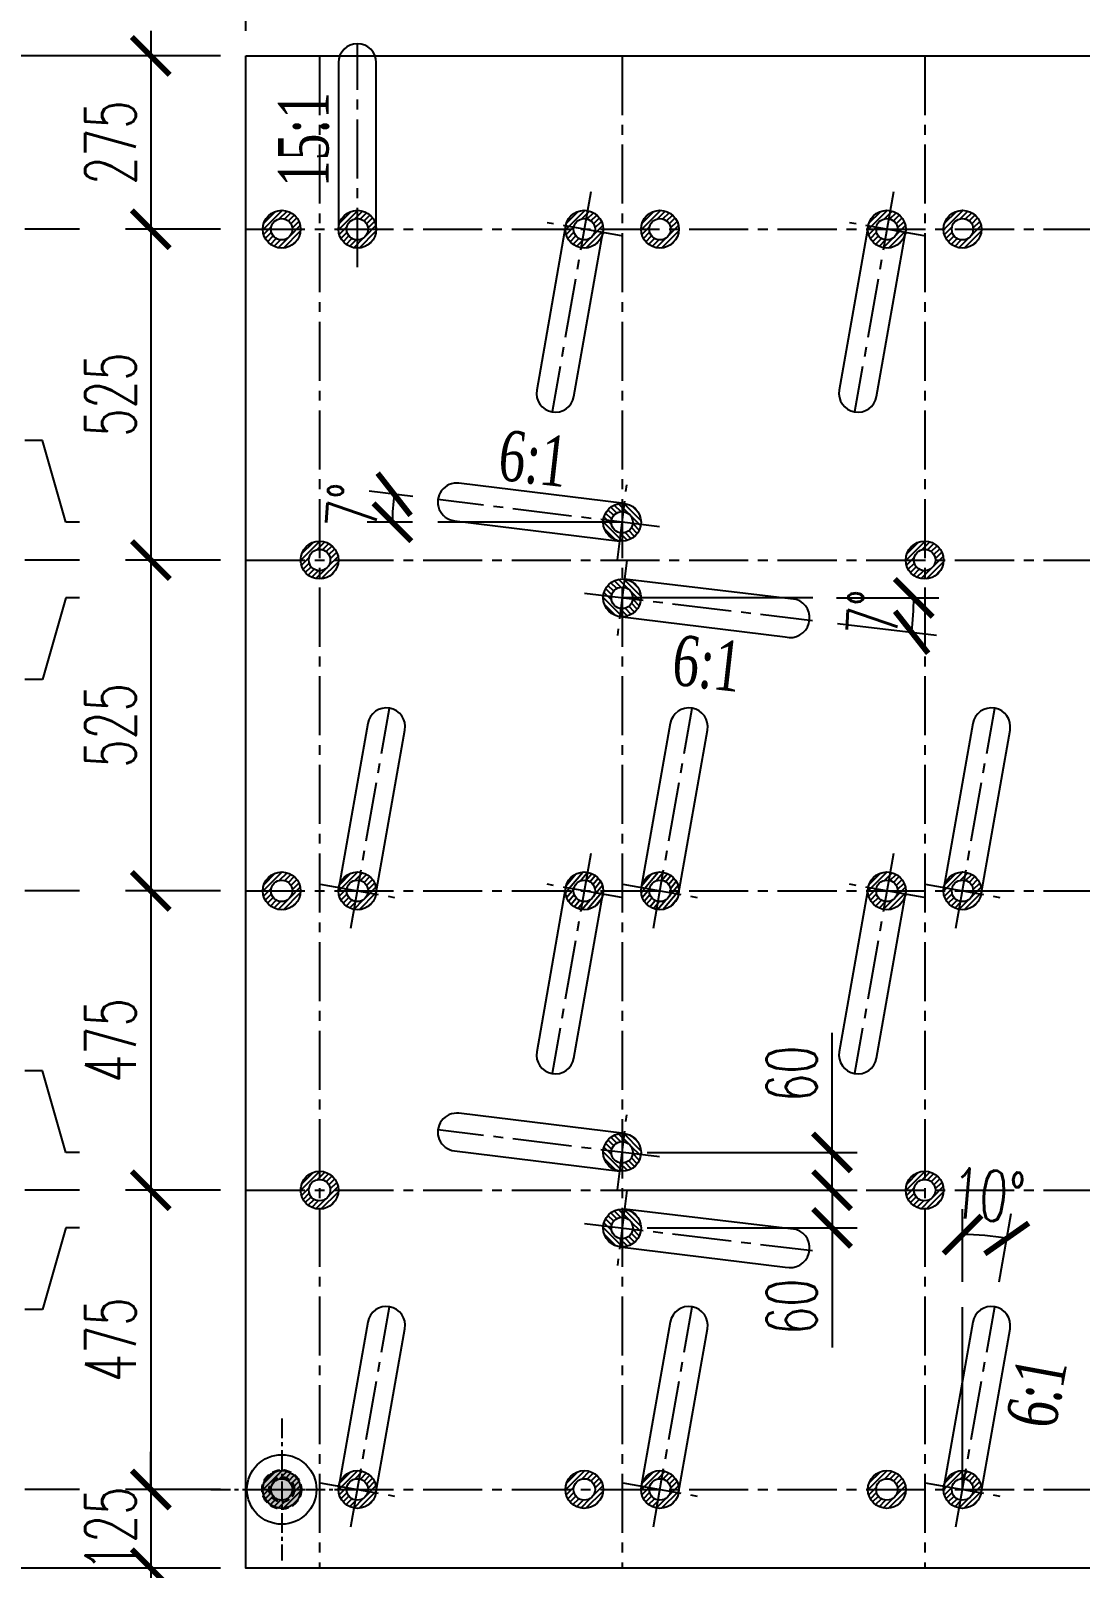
# Model space of a CAD drawing. Extents: x -64479 to 90650, y -38385 to 38270.
# Drawn here: x -50910 to -49245, y 11228 to 13668 of the extents above; entities that cross this region are included whole.
import ezdxf
from ezdxf.enums import TextEntityAlignment as Align

# ---------------------------------------------------------------- set-up
doc = ezdxf.new("R2010")
doc.units = 0
doc.header["$MEASUREMENT"] = 0
for name, pattern in [('CENTER', [2, 1.25, -0.25, 0.25, -0.25]), ('CENTER2', [1.125, 0.75, -0.125, 0.125, -0.125]), ('HIDDEN', [0.375, 0.25, -0.125])]:
    doc.linetypes.add(name, pattern=pattern)
doc.layers.get('0').update_dxf_attribs({"linetype": 'CONTINUOUS'})
for name, color, linetype in [('BORDER', 2, 'CONTINUOUS'), ('CENTER', 9, 'CENTER2'), ('Coc', 2, 'CONTINUOUS'), ('Cu', 230, 'CONTINUOUS'), ('Dam', 4, 'CONTINUOUS'), ('DIMENSION', 4, 'CONTINUOUS'), ('HATCH', 7, 'CONTINUOUS'), ('HIDDEN', 4, 'HIDDEN'), ('PILE-D600', 20, 'CONTINUOUS'), ('TEXT', 3, 'CONTINUOUS')]:
    doc.layers.add(name, color=color, linetype=linetype)
doc.styles.add('DIM', font='romans.shx', dxfattribs={"width": 0.65})
doc.styles.add('THUONG', font='vntimeh.shx')
doc.dimstyles.new('400.Ph', dxfattribs={"dimscale": 400, "dimtxt": 0.2, "dimasz": 0.15, "dimexe": 0.1, "dimexo": 0.1, "dimgap": 0.06, "dimtad": 1, "dimdec": 0, "dimzin": 0, "dimdsep": 46, "dimtxsty": 'DIM', "dimblk": 'ARCHTICK', "dimcen": 0.15, "dimdle": 0.1, "dimclrd": 256, "dimclre": 7, "dimclrt": 6, "dimadec": 0, "dimazin": 0, "dimtfac": 1, "dimtdec": 0, "dimtix": 1, "dimtmove": 0, "dimatfit": 3, "dimldrblk": 'ARCHTICK', "dimfxl": 1, "dimtolj": 1, "dimtzin": 0, "dimarcsym": 0})

# ---------------------------------------------------------------- blocks, each defined once
blk = doc.blocks.new('_ArchTick')
at = {"color": 0, "linetype": 'ByBlock', "const_width": 0.15}
blk.add_lwpolyline([(-0.5, -0.5), (0.5, 0.5)], dxfattribs=at)
blk = doc.blocks.new('*D14')
at = {"layer": 'DIMENSION', "lineweight": -2}
blk.add_line((-51207.4, 13667.7), (-51207.4, 11187.7), dxfattribs=at)
at = {"layer": 'DIMENSION', "color": 7, "lineweight": -2}
for p, q in [((-50609.1, 13627.7), (-51247.4, 13627.7)), ((-50609.1, 11227.7), (-51247.4, 11227.7))]:
    blk.add_line(p, q, dxfattribs=at)
at = {"layer": 'DIMENSION', "lineweight": -2, "xscale": 60, "yscale": 60, "zscale": 60}
for p, rotation in [((-51207.4, 13627.7), 90), ((-51207.4, 11227.7), 270)]:
    blk.add_blockref('_ArchTick', p, dxfattribs=dict(at, rotation=rotation))
at = {"layer": 'DIMENSION', "color": 6, "insert": (-51271.4, 12427.7), "char_height": 80, "attachment_point": 5, "rotation": 90, "style": 'DIM'}
blk.add_mtext('\\A1;2400', dxfattribs=at)
blk = doc.blocks.new('*D15')
at = {"layer": 'DIMENSION', "lineweight": -2}
blk.add_line((-51207.4, 11267.7), (-51207.4, 9927.7), dxfattribs=at)
at = {"layer": 'DIMENSION', "color": 7, "lineweight": -2}
for p, q in [((-50609.1, 11227.7), (-51247.4, 11227.7)), ((-51054.4, 9967.7), (-51247.4, 9967.7))]:
    blk.add_line(p, q, dxfattribs=at)
at = {"layer": 'DIMENSION', "lineweight": -2, "xscale": 60, "yscale": 60, "zscale": 60}
for p, rotation in [((-51207.4, 11227.7), 90), ((-51207.4, 9967.7), 270)]:
    blk.add_blockref('_ArchTick', p, dxfattribs=dict(at, rotation=rotation))
at = {"layer": 'DIMENSION', "color": 6, "insert": (-51271.4, 10597.7), "char_height": 80, "attachment_point": 5, "rotation": 90, "style": 'DIM'}
blk.add_mtext('\\A1;1260', dxfattribs=at)
blk = doc.blocks.new('*D18')
at = {"layer": 'DIMENSION', "color": 7, "lineweight": -2}
for p, q in [((-50569.1, 13667.7), (-50569.1, 15183.5)), ((-12849.1, 13667.7), (-12849.1, 15183.5))]:
    blk.add_line(p, q, dxfattribs=at)
at = {"layer": 'DIMENSION', "lineweight": -2}
blk.add_line((-50609.1, 15143.5), (-12809.1, 15143.5), dxfattribs=at)
at = {"layer": 'DIMENSION', "lineweight": -2, "xscale": 60, "yscale": 60, "zscale": 60, "rotation": 180}
blk.add_blockref('_ArchTick', (-50569.1, 15143.5), dxfattribs=at)
at = {"layer": 'DIMENSION', "lineweight": -2, "xscale": 60, "yscale": 60, "zscale": 60}
blk.add_blockref('_ArchTick', (-12849.1, 15143.5), dxfattribs=at)
at = {"layer": 'DIMENSION', "color": 6, "insert": (-31669.1, 15207.5), "char_height": 80, "attachment_point": 5, "style": 'DIM'}
blk.add_mtext('\\A1;37720', dxfattribs=at)
blk = doc.blocks.new('*D67')
at = {"layer": 'DIMENSION', "lineweight": -2}
blk.add_line((-50719.8, 13667.7), (-50719.8, 13312.7), dxfattribs=at)
at = {"layer": 'DIMENSION', "color": 7, "lineweight": -2}
for p, q in [((-50609.1, 13627.7), (-50759.8, 13627.7)), ((-50609.1, 13352.7), (-50759.8, 13352.7))]:
    blk.add_line(p, q, dxfattribs=at)
at = {"layer": 'DIMENSION', "lineweight": -2, "xscale": 60, "yscale": 60, "zscale": 60}
for p, rotation in [((-50719.8, 13627.7), 90), ((-50719.8, 13352.7), 270)]:
    blk.add_blockref('_ArchTick', p, dxfattribs=dict(at, rotation=rotation))
at = {"layer": 'DIMENSION', "color": 6, "insert": (-50783.8, 13490.2), "char_height": 80, "attachment_point": 5, "rotation": 90, "style": 'DIM'}
blk.add_mtext('\\A1;275', dxfattribs=at)
blk = doc.blocks.new('*D68')
at = {"layer": 'DIMENSION', "lineweight": -2}
blk.add_line((-50719.8, 13392.7), (-50719.8, 12787.7), dxfattribs=at)
at = {"layer": 'DIMENSION', "color": 7, "lineweight": -2}
for p, q in [((-50609.1, 13352.7), (-50759.8, 13352.7)), ((-50609.1, 12827.7), (-50759.8, 12827.7))]:
    blk.add_line(p, q, dxfattribs=at)
at = {"layer": 'DIMENSION', "lineweight": -2, "xscale": 60, "yscale": 60, "zscale": 60}
for p, rotation in [((-50719.8, 13352.7), 90), ((-50719.8, 12827.7), 270)]:
    blk.add_blockref('_ArchTick', p, dxfattribs=dict(at, rotation=rotation))
at = {"layer": 'DIMENSION', "color": 6, "insert": (-50783.8, 13090.2), "char_height": 80, "attachment_point": 5, "rotation": 90, "style": 'DIM'}
blk.add_mtext('\\A1;525', dxfattribs=at)
blk = doc.blocks.new('*D69')
at = {"layer": 'DIMENSION', "lineweight": -2}
blk.add_line((-50719.8, 12867.7), (-50719.8, 12262.7), dxfattribs=at)
at = {"layer": 'DIMENSION', "color": 7, "lineweight": -2}
for p, q in [((-50609.1, 12827.7), (-50759.8, 12827.7)), ((-50609.1, 12302.7), (-50759.8, 12302.7))]:
    blk.add_line(p, q, dxfattribs=at)
at = {"layer": 'DIMENSION', "lineweight": -2, "xscale": 60, "yscale": 60, "zscale": 60}
for p, rotation in [((-50719.8, 12827.7), 90), ((-50719.8, 12302.7), 270)]:
    blk.add_blockref('_ArchTick', p, dxfattribs=dict(at, rotation=rotation))
at = {"layer": 'DIMENSION', "color": 6, "insert": (-50783.8, 12565.2), "char_height": 80, "attachment_point": 5, "rotation": 90, "style": 'DIM'}
blk.add_mtext('\\A1;525', dxfattribs=at)
blk = doc.blocks.new('*D70')
at = {"layer": 'DIMENSION', "lineweight": -2}
blk.add_line((-50719.8, 12342.7), (-50719.8, 11787.7), dxfattribs=at)
at = {"layer": 'DIMENSION', "color": 7, "lineweight": -2}
for p, q in [((-50609.1, 12302.7), (-50759.8, 12302.7)), ((-50609.1, 11827.7), (-50759.8, 11827.7))]:
    blk.add_line(p, q, dxfattribs=at)
at = {"layer": 'DIMENSION', "lineweight": -2, "xscale": 60, "yscale": 60, "zscale": 60}
for p, rotation in [((-50719.8, 12302.7), 90), ((-50719.8, 11827.7), 270)]:
    blk.add_blockref('_ArchTick', p, dxfattribs=dict(at, rotation=rotation))
at = {"layer": 'DIMENSION', "color": 6, "insert": (-50783.8, 12065.2), "char_height": 80, "attachment_point": 5, "rotation": 90, "style": 'DIM'}
blk.add_mtext('\\A1;475', dxfattribs=at)
blk = doc.blocks.new('*D71')
at = {"layer": 'DIMENSION', "lineweight": -2}
blk.add_line((-50719.8, 11867.7), (-50719.8, 11312.7), dxfattribs=at)
at = {"layer": 'DIMENSION', "color": 7, "lineweight": -2}
for p, q in [((-50609.1, 11827.7), (-50759.8, 11827.7)), ((-50609.1, 11352.7), (-50759.8, 11352.7))]:
    blk.add_line(p, q, dxfattribs=at)
at = {"layer": 'DIMENSION', "lineweight": -2, "xscale": 60, "yscale": 60, "zscale": 60}
for p, rotation in [((-50719.8, 11827.7), 90), ((-50719.8, 11352.7), 270)]:
    blk.add_blockref('_ArchTick', p, dxfattribs=dict(at, rotation=rotation))
at = {"layer": 'DIMENSION', "color": 6, "insert": (-50783.8, 11590.2), "char_height": 80, "attachment_point": 5, "rotation": 90, "style": 'DIM'}
blk.add_mtext('\\A1;475', dxfattribs=at)
blk = doc.blocks.new('*D72')
at = {"layer": 'DIMENSION', "lineweight": -2}
for p, q in [((-50719.8, 11352.7), (-50719.8, 11412.7)), ((-50719.8, 11352.7), (-50719.8, 11227.7)), ((-50719.8, 11227.7), (-50719.8, 11167.7))]:
    blk.add_line(p, q, dxfattribs=at)
at = {"layer": 'DIMENSION', "color": 7, "lineweight": -2}
for p, q in [((-50609.1, 11352.7), (-50759.8, 11352.7)), ((-50609.1, 11227.7), (-50759.8, 11227.7))]:
    blk.add_line(p, q, dxfattribs=at)
at = {"layer": 'DIMENSION', "lineweight": -2, "xscale": 60, "yscale": 60, "zscale": 60}
for p, rotation in [((-50719.8, 11352.7), 270), ((-50719.8, 11227.7), 90)]:
    blk.add_blockref('_ArchTick', p, dxfattribs=dict(at, rotation=rotation))
at = {"layer": 'DIMENSION', "color": 6, "insert": (-50783.8, 11290.2), "char_height": 80, "attachment_point": 5, "rotation": 90, "style": 'DIM'}
blk.add_mtext('\\A1;125', dxfattribs=at)
blk = doc.blocks.new('*D225')
at = {"layer": 'DIMENSION', "color": 7, "lineweight": -2}
for p, q in [((-50569.1, 13667.7), (-50569.1, 14814)), ((-27937.1, 13667.7), (-27937.1, 14814))]:
    blk.add_line(p, q, dxfattribs=at)
at = {"layer": 'DIMENSION', "lineweight": -2}
blk.add_line((-50609.1, 14774), (-27897.1, 14774), dxfattribs=at)
at = {"layer": 'DIMENSION', "lineweight": -2, "xscale": 60, "yscale": 60, "zscale": 60, "rotation": 180}
blk.add_blockref('_ArchTick', (-50569.1, 14774), dxfattribs=at)
at = {"layer": 'DIMENSION', "lineweight": -2, "xscale": 60, "yscale": 60, "zscale": 60}
blk.add_blockref('_ArchTick', (-27937.1, 14774), dxfattribs=at)
at = {"layer": 'DIMENSION', "color": 6, "insert": (-41742.3, 14838), "char_height": 80, "attachment_point": 5, "style": 'DIM'}
blk.add_mtext('\\A1;22632', dxfattribs=at)
blk = doc.blocks.new('*D514')
at = {"layer": 'DIMENSION', "color": 7, "lineweight": -2}
for p, q in [((-68633.9, 11682.2), (-68633.9, 11797.3)), ((-68575.8, 11682), (-68556.7, 11790.5))]:
    blk.add_line(p, q, dxfattribs=at)
at = {"layer": 'DIMENSION', "lineweight": -2}
blk.add_arc((-68633.9, 11352.7), 404.6, 80, 90, dxfattribs=at)
at = {"layer": 'DIMENSION', "lineweight": -2, "xscale": 60, "yscale": 60, "zscale": 60}
for p, rotation in [((-68633.9, 11757.3), 179.9999999999979), ((-68563.7, 11751.1), 350.0000000000073)]:
    blk.add_blockref('_ArchTick', p, dxfattribs=dict(at, rotation=rotation))
at = {"layer": 'DIMENSION', "color": 6, "insert": (-68593.1, 11819.5), "char_height": 80, "attachment_point": 5, "rotation": 355, "style": 'DIM'}
blk.add_mtext('\\A1;10°', dxfattribs=at)
blk = doc.blocks.new('*D515')
at = {"layer": 'DIMENSION', "color": 7, "lineweight": -2}
for p, q in [((-69133.9, 11827.7), (-68800.9, 11827.7)), ((-69133.9, 11767.7), (-68800.9, 11767.7))]:
    blk.add_line(p, q, dxfattribs=at)
at = {"layer": 'DIMENSION', "lineweight": -2}
for p, q in [((-68840.9, 11827.7), (-68840.9, 11727.7)), ((-68840.9, 11767.7), (-68840.9, 11578))]:
    blk.add_line(p, q, dxfattribs=at)
at = {"layer": 'DIMENSION', "lineweight": -2, "xscale": 60, "yscale": 60, "zscale": 60}
for p, rotation in [((-68840.9, 11827.7), 90), ((-68840.9, 11767.7), 270)]:
    blk.add_blockref('_ArchTick', p, dxfattribs=dict(at, rotation=rotation))
at = {"layer": 'DIMENSION', "color": 6, "insert": (-68904.9, 11642.8), "char_height": 80, "attachment_point": 5, "rotation": 90, "style": 'DIM'}
blk.add_mtext('\\A1;60', dxfattribs=at)
blk = doc.blocks.new('*D516')
at = {"layer": 'DIMENSION', "lineweight": -2}
for p, q in [((-68840.9, 11887.7), (-68840.9, 12077.4)), ((-68840.9, 11827.7), (-68840.9, 11927.7))]:
    blk.add_line(p, q, dxfattribs=at)
at = {"layer": 'DIMENSION', "color": 7, "lineweight": -2}
for p, q in [((-69133.9, 11887.7), (-68800.9, 11887.7)), ((-69133.9, 11827.7), (-68800.9, 11827.7))]:
    blk.add_line(p, q, dxfattribs=at)
at = {"layer": 'DIMENSION', "lineweight": -2, "xscale": 60, "yscale": 60, "zscale": 60}
for p, rotation in [((-68840.9, 11887.7), 90), ((-68840.9, 11827.7), 270)]:
    blk.add_blockref('_ArchTick', p, dxfattribs=dict(at, rotation=rotation))
at = {"layer": 'DIMENSION', "color": 6, "insert": (-68904.9, 12012.5), "char_height": 80, "attachment_point": 5, "rotation": 90, "style": 'DIM'}
blk.add_mtext('\\A1;60', dxfattribs=at)
blk = doc.blocks.new('*D517')
at = {"layer": 'DIMENSION', "color": 7, "lineweight": -2}
for p, q in [((-68833.8, 12767.7), (-68671.3, 12767.7)), ((-68832, 12727.1), (-68674.9, 12708.3))]:
    blk.add_line(p, q, dxfattribs=at)
at = {"layer": 'DIMENSION', "lineweight": -2}
blk.add_arc((-69172.2, 12767.7), 460.9, 353.1916, 0, dxfattribs=at)
at = {"layer": 'DIMENSION', "lineweight": -2, "xscale": 60, "yscale": 60, "zscale": 60}
for p, rotation in [((-68711.3, 12767.7), 90), ((-68714.6, 12713.1), 263.1916374492901)]:
    blk.add_blockref('_ArchTick', p, dxfattribs=dict(at, rotation=rotation))
at = {"layer": 'DIMENSION', "color": 6, "insert": (-68776, 12744.1), "char_height": 80, "attachment_point": 5, "rotation": 86.5958, "style": 'DIM'}
blk.add_mtext('\\A1;7°', dxfattribs=at)
blk = doc.blocks.new('*D518')
at = {"layer": 'DIMENSION', "color": 7, "lineweight": -2}
for p, q in [((-69505.9, 12928.4), (-69575.3, 12937)), ((-69506.3, 12887.7), (-69578.3, 12887.7))]:
    blk.add_line(p, q, dxfattribs=at)
at = {"layer": 'DIMENSION', "lineweight": -2}
blk.add_arc((-69173.9, 12887.7), 364.4, 173, 180, dxfattribs=at)
at = {"layer": 'DIMENSION', "lineweight": -2, "xscale": 60, "yscale": 60, "zscale": 60}
for p, rotation in [((-69535.6, 12932.1), 82.99999999999228), ((-69538.3, 12887.7), 270)]:
    blk.add_blockref('_ArchTick', p, dxfattribs=dict(at, rotation=rotation))
at = {"layer": 'DIMENSION', "color": 6, "insert": (-69601.5, 12913.8), "char_height": 80, "attachment_point": 5, "rotation": 86.5, "style": 'DIM'}
blk.add_mtext('\\A1;7°', dxfattribs=at)
blk = doc.blocks.new('*D406')
at = {"layer": 'HIDDEN', "color": 7, "lineweight": -2}
for p, q in [((-50569.1, 13667.7), (-50569.1, 14393.8)), ((-43025.1, 13667.7), (-43025.1, 14393.8))]:
    blk.add_line(p, q, dxfattribs=at)
at = {"layer": 'HIDDEN', "lineweight": -2}
blk.add_line((-50609.1, 14353.8), (-42985.1, 14353.8), dxfattribs=at)
at = {"layer": 'HIDDEN', "lineweight": -2, "xscale": 60, "yscale": 60, "zscale": 60, "rotation": 180}
blk.add_blockref('_ArchTick', (-50569.1, 14353.8), dxfattribs=at)
at = {"layer": 'HIDDEN', "lineweight": -2, "xscale": 60, "yscale": 60, "zscale": 60}
blk.add_blockref('_ArchTick', (-43025.1, 14353.8), dxfattribs=at)
at = {"layer": 'HIDDEN', "color": 6, "insert": (-46797.1, 14417.8), "char_height": 80, "attachment_point": 5, "style": 'DIM'}
blk.add_mtext('\\A1;7544', dxfattribs=at)
blk = doc.blocks.new('*D454')
at = {"layer": 'DIMENSION', "lineweight": -2}
blk.add_line((-50719.8, 11267.7), (-50719.8, 10627.7), dxfattribs=at)
at = {"layer": 'DIMENSION', "color": 7, "lineweight": -2}
for p, q in [((-50609.1, 11227.7), (-50759.8, 11227.7)), ((-50596.6, 10667.7), (-50759.8, 10667.7))]:
    blk.add_line(p, q, dxfattribs=at)
at = {"layer": 'DIMENSION', "lineweight": -2, "xscale": 60, "yscale": 60, "zscale": 60}
for p, rotation in [((-50719.8, 11227.7), 90), ((-50719.8, 10667.7), 270)]:
    blk.add_blockref('_ArchTick', p, dxfattribs=dict(at, rotation=rotation))
at = {"layer": 'DIMENSION', "color": 6, "insert": (-50783.8, 10947.7), "char_height": 80, "attachment_point": 5, "rotation": 90, "style": 'DIM'}
blk.add_mtext('\\A1;560', dxfattribs=at)
blk = doc.blocks.new('cocthu')
at = {"layer": 'Coc'}
h = blk.add_hatch(color=256, dxfattribs=at)
h.paths.add_polyline_path([(-52084.6, 9499), (-52084.6, 9487.7, -0.414214), (-52064.6, 9467.7), (-52053.3, 9467.7, 0.414214)])
h.paths.add_polyline_path([(-52053.3, 9467.7), (-52064.6, 9467.7, -0.414214), (-52084.6, 9447.7), (-52084.6, 9436.5, 0.414214)])
h.paths.add_polyline_path([(-52104.6, 9467.7), (-52115.8, 9467.7, 0.414214), (-52084.6, 9436.5), (-52084.6, 9447.7, -0.414214)])
h.paths.add_polyline_path([(-52084.6, 9487.7), (-52084.6, 9499, 0.414214), (-52115.8, 9467.7), (-52104.6, 9467.7, -0.414214)])
at = {"layer": 'Dam'}
h = blk.add_hatch(color=256, dxfattribs=at)
h.paths.add_polyline_path([(-52084.6, 9487.7), (-52084.6, 9467.7), (-52064.6, 9467.7, 0.414214)])
h.paths.add_polyline_path([(-52084.6, 9487.7, 0.414214), (-52104.6, 9467.7), (-52084.6, 9467.7)])
h.paths.add_polyline_path([(-52084.6, 9467.7), (-52104.6, 9467.7, 0.414214), (-52084.6, 9447.7)])
h.paths.add_polyline_path([(-52064.6, 9467.7), (-52084.6, 9467.7), (-52084.6, 9447.7, 0.414214)])
at = {"layer": 'CENTER', "linetype": 'CENTER', "ltscale": 25}
for p, q in [((-52084.6, 9580.2), (-52084.6, 9355.2)), ((-52197.1, 9467.7), (-51972.1, 9467.7))]:
    blk.add_line(p, q, dxfattribs=at)
at = {"layer": 'Coc', "color": 8, "linetype": 'HIDDEN', "ltscale": 50}
for radius in [31.2, 20]:
    blk.add_circle((-52084.6, 9467.7), radius, dxfattribs=at)
at = {"layer": 'Cu', "color": 1, "linetype": 'Continuous', "ltscale": 50}
blk.add_circle((-52084.6, 9467.7), 55.1, dxfattribs=at)
blk = doc.blocks.new('pd1')
at = {"layer": 'HATCH'}
h = blk.add_hatch(dxfattribs=at)
h.set_pattern_fill('ANSI31', color=256, scale=50, style=0)
h.set_pattern_definition([(45, (-61645.1506, -6280.5305), (-4.4194174, 4.4194174), [])])
h.paths.add_polyline_path([(-69743.9, 13352.7, 1), (-69683.9, 13352.7, 1)])
h.paths.add_polyline_path([(-69696.9, 13352.7, -1), (-69730.9, 13352.7, -1)], flags=16)
h = blk.add_hatch(dxfattribs=at)
h.set_pattern_fill('ANSI31', color=256, scale=50, style=0)
h.set_pattern_definition([(45, (-61525.1506, -6280.5305), (-4.4194174, 4.4194174), [])])
h.paths.add_polyline_path([(-69623.9, 13352.7, 1), (-69563.9, 13352.7, 1)])
h.paths.add_polyline_path([(-69576.9, 13352.7, -1), (-69610.9, 13352.7, -1)], flags=16)
h = blk.add_hatch(dxfattribs=at)
h.set_pattern_fill('ANSI31', color=256, scale=50, style=0)
h.set_pattern_definition([(45, (-61165.1506, -6280.5305), (-4.4194174, 4.4194174), [])])
h.paths.add_polyline_path([(-69263.9, 13352.7, 1), (-69203.9, 13352.7, 1)])
h.paths.add_polyline_path([(-69216.9, 13352.7, -1), (-69250.9, 13352.7, -1)], flags=16)
h = blk.add_hatch(dxfattribs=at)
h.set_pattern_fill('ANSI31', color=256, scale=50, style=0)
h.set_pattern_definition([(45, (-61045.1506, -6280.5305), (-4.4194174, 4.4194174), [])])
h.paths.add_polyline_path([(-69143.9, 13352.7, 1), (-69083.9, 13352.7, 1)])
h.paths.add_polyline_path([(-69096.9, 13352.7, -1), (-69130.9, 13352.7, -1)], flags=16)
h = blk.add_hatch(dxfattribs=at)
h.set_pattern_fill('ANSI31', color=256, scale=50, style=0)
h.set_pattern_definition([(45, (-60685.1506, -6280.5305), (-4.4194174, 4.4194174), [])])
h.paths.add_polyline_path([(-68783.9, 13352.7, 1), (-68723.9, 13352.7, 1)])
h.paths.add_polyline_path([(-68736.9, 13352.7, -1), (-68770.9, 13352.7, -1)], flags=16)
h = blk.add_hatch(dxfattribs=at)
h.set_pattern_fill('ANSI31', color=256, scale=50, style=0)
h.set_pattern_definition([(45, (-60565.1506, -6280.5305), (-4.4194174, 4.4194174), [])])
h.paths.add_polyline_path([(-68663.9, 13352.7, 1), (-68603.9, 13352.7, 1)])
h.paths.add_polyline_path([(-68616.9, 13352.7, -1), (-68650.9, 13352.7, -1)], flags=16)
h = blk.add_hatch(dxfattribs=at)
h.set_pattern_fill('ANSI31', color=256, scale=50, angle=90, style=0)
h.set_pattern_definition([(135, (-49540.6995, 20956.461), (-4.4194174, -4.4194174), [])])
h.paths.add_polyline_path([(-69173.9, 12857.7, 1), (-69173.9, 12917.7, 1)])
h.paths.add_polyline_path([(-69173.9, 12904.7, -1), (-69173.9, 12870.7, -1)], flags=16)
h = blk.add_hatch(dxfattribs=at)
h.set_pattern_fill('ANSI31', color=256, scale=50, style=0)
h.set_pattern_definition([(45, (-61585.1506, -6805.5305), (-4.4194174, 4.4194174), [])])
h.paths.add_polyline_path([(-69683.9, 12827.7, 1), (-69623.9, 12827.7, 1)])
h.paths.add_polyline_path([(-69636.9, 12827.7, -1), (-69670.9, 12827.7, -1)], flags=16)
h = blk.add_hatch(dxfattribs=at)
h.set_pattern_fill('ANSI31', color=256, scale=50, style=0)
h.set_pattern_definition([(45, (-60625.1506, -6805.5305), (-4.4194174, 4.4194174), [])])
h.paths.add_polyline_path([(-68723.9, 12827.7, 1), (-68663.9, 12827.7, 1)])
h.paths.add_polyline_path([(-68676.9, 12827.7, -1), (-68710.9, 12827.7, -1)], flags=16)
h = blk.add_hatch(dxfattribs=at)
h.set_pattern_fill('ANSI31', color=256, scale=50, angle=90, style=0)
h.set_pattern_definition([(135, (-49540.6995, 20836.461), (-4.4194174, -4.4194174), [])])
h.paths.add_polyline_path([(-69173.9, 12737.7, 1), (-69173.9, 12797.7, 1)])
h.paths.add_polyline_path([(-69173.9, 12784.7, -1), (-69173.9, 12750.7, -1)], flags=16)
h = blk.add_hatch(dxfattribs=at)
h.set_pattern_fill('ANSI31', color=256, scale=50, style=0)
h.set_pattern_definition([(45, (-61645.1506, -7330.5305), (-4.4194174, 4.4194174), [])])
h.paths.add_polyline_path([(-69743.9, 12302.7, 1), (-69683.9, 12302.7, 1)])
h.paths.add_polyline_path([(-69696.9, 12302.7, -1), (-69730.9, 12302.7, -1)], flags=16)
h = blk.add_hatch(dxfattribs=at)
h.set_pattern_fill('ANSI31', color=256, scale=50, style=0)
h.set_pattern_definition([(45, (-61525.1506, -7330.5305), (-4.4194174, 4.4194174), [])])
h.paths.add_polyline_path([(-69623.9, 12302.7, 1), (-69563.9, 12302.7, 1)])
h.paths.add_polyline_path([(-69576.9, 12302.7, -1), (-69610.9, 12302.7, -1)], flags=16)
h = blk.add_hatch(dxfattribs=at)
h.set_pattern_fill('ANSI31', color=256, scale=50, angle=5, style=0)
h.set_pattern_definition([(50, (-59484.7067, -6552.5805), (-4.7877778, 4.0174226), [])])
h.paths.add_polyline_path([(-69263.8, 12300.1, 1), (-69204, 12305.3, 1)])
h.paths.add_polyline_path([(-69217, 12304.2, -1), (-69250.9, 12301.2, -1)], flags=16)
h = blk.add_hatch(dxfattribs=at)
h.set_pattern_fill('ANSI31', color=256, scale=50, angle=5, style=0)
h.set_pattern_definition([(50, (-59364.7067, -6552.5805), (-4.7877778, 4.0174226), [])])
h.paths.add_polyline_path([(-69143.8, 12300.1, 1), (-69084, 12305.3, 1)])
h.paths.add_polyline_path([(-69097, 12304.2, -1), (-69130.9, 12301.2, -1)], flags=16)
h = blk.add_hatch(dxfattribs=at)
h.set_pattern_fill('ANSI31', color=256, scale=50, style=0)
h.set_pattern_definition([(45, (-60685.1506, -7330.5305), (-4.4194174, 4.4194174), [])])
h.paths.add_polyline_path([(-68783.9, 12302.7, 1), (-68723.9, 12302.7, 1)])
h.paths.add_polyline_path([(-68736.9, 12302.7, -1), (-68770.9, 12302.7, -1)], flags=16)
h = blk.add_hatch(dxfattribs=at)
h.set_pattern_fill('ANSI31', color=256, scale=50, style=0)
h.set_pattern_definition([(45, (-60565.1506, -7330.5305), (-4.4194174, 4.4194174), [])])
h.paths.add_polyline_path([(-68663.9, 12302.7, 1), (-68603.9, 12302.7, 1)])
h.paths.add_polyline_path([(-68616.9, 12302.7, -1), (-68650.9, 12302.7, -1)], flags=16)
h = blk.add_hatch(dxfattribs=at)
h.set_pattern_fill('ANSI31', color=256, scale=50, angle=90, style=0)
h.set_pattern_definition([(135, (-49540.6995, 19956.461), (-4.4194174, -4.4194174), [])])
h.paths.add_polyline_path([(-69173.9, 11857.7, 1), (-69173.9, 11917.7, 1)])
h.paths.add_polyline_path([(-69173.9, 11904.7, -1), (-69173.9, 11870.7, -1)], flags=16)
h = blk.add_hatch(dxfattribs=at)
h.set_pattern_fill('ANSI31', color=256, scale=50, style=0)
h.set_pattern_definition([(45, (-61585.1506, -7805.5305), (-4.4194174, 4.4194174), [])])
h.paths.add_polyline_path([(-69683.9, 11827.7, 1), (-69623.9, 11827.7, 1)])
h.paths.add_polyline_path([(-69636.9, 11827.7, -1), (-69670.9, 11827.7, -1)], flags=16)
h = blk.add_hatch(dxfattribs=at)
h.set_pattern_fill('ANSI31', color=256, scale=50, style=0)
h.set_pattern_definition([(45, (-60625.1506, -7805.5305), (-4.4194174, 4.4194174), [])])
h.paths.add_polyline_path([(-68723.9, 11827.7, 1), (-68663.9, 11827.7, 1)])
h.paths.add_polyline_path([(-68676.9, 11827.7, -1), (-68710.9, 11827.7, -1)], flags=16)
h = blk.add_hatch(dxfattribs=at)
h.set_pattern_fill('ANSI31', color=256, scale=50, angle=90, style=0)
h.set_pattern_definition([(135, (-49540.6995, 19836.461), (-4.4194174, -4.4194174), [])])
h.paths.add_polyline_path([(-69173.9, 11737.7, 1), (-69173.9, 11797.7, 1)])
h.paths.add_polyline_path([(-69173.9, 11784.7, -1), (-69173.9, 11750.7, -1)], flags=16)
h = blk.add_hatch(dxfattribs=at)
h.set_pattern_fill('ANSI31', color=256, scale=50, style=0)
h.set_pattern_definition([(45, (-61645.1506, -8280.5305), (-4.4194174, 4.4194174), [])])
h.paths.add_polyline_path([(-69743.9, 11352.7, 1), (-69683.9, 11352.7, 1)])
h.paths.add_polyline_path([(-69696.9, 11352.7, -1), (-69730.9, 11352.7, -1)], flags=16)
h = blk.add_hatch(dxfattribs=at)
h.set_pattern_fill('ANSI31', color=256, scale=50, style=0)
h.set_pattern_definition([(45, (-61525.1506, -8280.5305), (-4.4194174, 4.4194174), [])])
h.paths.add_polyline_path([(-69623.9, 11352.7, 1), (-69563.9, 11352.7, 1)])
h.paths.add_polyline_path([(-69576.9, 11352.7, -1), (-69610.9, 11352.7, -1)], flags=16)
h = blk.add_hatch(dxfattribs=at)
h.set_pattern_fill('ANSI31', color=256, scale=50, style=0)
h.set_pattern_definition([(45, (-61165.1506, -8280.5305), (-4.4194174, 4.4194174), [])])
h.paths.add_polyline_path([(-69263.9, 11352.7, 1), (-69203.9, 11352.7, 1)])
h.paths.add_polyline_path([(-69216.9, 11352.7, -1), (-69250.9, 11352.7, -1)], flags=16)
h = blk.add_hatch(dxfattribs=at)
h.set_pattern_fill('ANSI31', color=256, scale=50, style=0)
h.set_pattern_definition([(45, (-61045.1506, -8280.5305), (-4.4194174, 4.4194174), [])])
h.paths.add_polyline_path([(-69143.9, 11352.7, 1), (-69083.9, 11352.7, 1)])
h.paths.add_polyline_path([(-69096.9, 11352.7, -1), (-69130.9, 11352.7, -1)], flags=16)
h = blk.add_hatch(dxfattribs=at)
h.set_pattern_fill('ANSI31', color=256, scale=50, style=0)
h.set_pattern_definition([(45, (-60685.1506, -8280.5305), (-4.4194174, 4.4194174), [])])
h.paths.add_polyline_path([(-68783.9, 11352.7, 1), (-68723.9, 11352.7, 1)])
h.paths.add_polyline_path([(-68736.9, 11352.7, -1), (-68770.9, 11352.7, -1)], flags=16)
h = blk.add_hatch(dxfattribs=at)
h.set_pattern_fill('ANSI31', color=256, scale=50, style=0)
h.set_pattern_definition([(45, (-60565.1506, -8280.5305), (-4.4194174, 4.4194174), [])])
h.paths.add_polyline_path([(-68663.9, 11352.7, 1), (-68603.9, 11352.7, 1)])
h.paths.add_polyline_path([(-68616.9, 11352.7, -1), (-68650.9, 11352.7, -1)], flags=16)
at = {"layer": 'BORDER'}
for points in [[(-69770.9, 13627.7), (-62226.9, 13627.7)], [(-62226.9, 13627.7), (-62226.9, 11227.7), (-69770.9, 11227.7), (-69770.9, 13627.7)]]:
    blk.add_lwpolyline(points, dxfattribs=at)
at = {"layer": 'CENTER', "ltscale": 125}
for p, q in [((-69593.9, 13292.7), (-69593.9, 13647.1)), ((-69653.9, 13627.7), (-69653.9, 11227.7)), ((-69173.9, 13627.7), (-69173.9, 11227.7)), ((-68693.9, 13627.7), (-68693.9, 11227.7)), ((-69223.5, 13411.8), (-69285, 13062.7)), ((-68743.5, 13411.8), (-68805, 13062.7)), ((-69770.9, 13352.7), (-62226.9, 13352.7)), ((-69174.8, 13342.3), (-69293, 13363.1)), ((-68694.8, 13342.3), (-68813, 13363.1)), ((-69181.2, 12828.1), (-69166.6, 12947.2)), ((-69114.4, 12880.4), (-69466.2, 12923.6)), ((-69770.9, 12827.7), (-62226.9, 12827.7)), ((-69166.6, 12827.2), (-69181.2, 12708.1)), ((-69233.5, 12775), (-68871.7, 12731.8)), ((-69604.3, 12243.6), (-69542.8, 12592.7)), ((-69124.3, 12243.6), (-69062.8, 12592.7)), ((-68644.3, 12243.6), (-68582.8, 12592.7)), ((-69223.5, 12361.8), (-69285, 12012.7)), ((-68743.5, 12361.8), (-68805, 12012.7)), ((-69770.9, 12302.7), (-62226.9, 12302.7)), ((-69653, 12313.1), (-69534.8, 12292.3)), ((-69174.8, 12292.3), (-69293, 12313.1)), ((-69173, 12313.1), (-69054.8, 12292.3)), ((-68694.8, 12292.3), (-68813, 12313.1)), ((-68693, 12313.1), (-68574.8, 12292.3)), ((-69181.2, 11828.1), (-69166.6, 11947.2)), ((-69114.4, 11880.4), (-69466.2, 11923.6)), ((-69770.9, 11827.7), (-62226.9, 11827.7)), ((-69166.6, 11827.2), (-69181.2, 11708.1)), ((-69233.5, 11775), (-68871.7, 11731.8)), ((-69604.3, 11293.6), (-69542.8, 11642.7)), ((-69124.3, 11293.6), (-69062.8, 11642.7)), ((-68644.3, 11293.6), (-68582.8, 11642.7)), ((-69770.9, 11352.7), (-62226.9, 11352.7)), ((-69653, 11363.1), (-69534.8, 11342.3)), ((-69173, 11363.1), (-69054.8, 11342.3)), ((-68693, 11363.1), (-68574.8, 11342.3))]:
    blk.add_line(p, q, dxfattribs=at)
at = {"layer": 'DIMENSION'}
for p, q in [((-69173.9, 12887.7), (-69466.3, 12887.7)), ((-68871.5, 12767.7), (-69173.9, 12767.7)), ((-68633.9, 11352.7), (-68633.9, 11642.2))]:
    blk.add_line(p, q, dxfattribs=at)
at = {"layer": 'PILE-D600', "linetype": 'Continuous', "ltscale": 0.7}
for points in [[(-69563.9, 13352.7), (-69563.9, 13617.1, 1), (-69623.9, 13617.1), (-69623.9, 13352.7)], [(-69263.5, 13357.9), (-69309.4, 13097.5, 1), (-69250.3, 13087.1), (-69204.4, 13347.5)], [(-68783.5, 13357.9), (-68829.4, 13097.5, 1), (-68770.3, 13087.1), (-68724.4, 13347.5)], [(-69170.3, 12917.5), (-69432.7, 12949.7, 1), (-69440, 12890.1), (-69177.6, 12857.9)], [(-69177.6, 12737.9), (-68915.1, 12705.7, 0.96746), (-68897.8, 12765.2), (-69170.3, 12797.5)], [(-69564.4, 12297.5), (-69518.5, 12557.9, 1), (-69577.5, 12568.3), (-69623.5, 12307.9)], [(-69084.4, 12297.5), (-69038.5, 12557.9, 1), (-69097.5, 12568.3), (-69143.5, 12307.9)], [(-68604.4, 12297.5), (-68558.5, 12557.9, 1), (-68617.5, 12568.3), (-68663.5, 12307.9)], [(-69263.5, 12307.9), (-69309.4, 12047.5, 1), (-69250.3, 12037.1), (-69204.4, 12297.5)], [(-68783.5, 12307.9), (-68829.4, 12047.5, 1), (-68770.3, 12037.1), (-68724.4, 12297.5)], [(-69170.3, 11917.5), (-69432.7, 11949.7, 1), (-69440, 11890.1), (-69177.6, 11857.9)], [(-69177.6, 11737.9), (-68915.1, 11705.7, 0.96746), (-68897.8, 11765.2), (-69170.3, 11797.5)], [(-69564.4, 11347.5), (-69518.5, 11607.9, 1), (-69577.5, 11618.3), (-69623.5, 11357.9)], [(-69084.4, 11347.5), (-69038.5, 11607.9, 1), (-69097.5, 11618.3), (-69143.5, 11357.9)], [(-68604.4, 11347.5), (-68558.5, 11607.9, 1), (-68617.5, 11618.3), (-68663.5, 11357.9)]]:
    blk.add_lwpolyline(points, format="xyb", dxfattribs=at)
for centre, radius in [((-69713.9, 13352.7), 30), ((-69593.9, 13352.7), 30), ((-69233.9, 13352.7), 30), ((-69113.9, 13352.7), 30), ((-68753.9, 13352.7), 30), ((-68633.9, 13352.7), 30), ((-69713.9, 13352.7), 17), ((-69593.9, 13352.7), 17), ((-69233.9, 13352.7), 17), ((-69113.9, 13352.7), 17), ((-68753.9, 13352.7), 17), ((-68633.9, 13352.7), 17), ((-69173.9, 12887.7), 30), ((-69173.9, 12887.7), 17), ((-69653.9, 12827.7), 30), ((-69653.9, 12827.7), 17), ((-68693.9, 12827.7), 30), ((-68693.9, 12827.7), 17), ((-69173.9, 12767.7), 30), ((-69173.9, 12767.7), 17), ((-69713.9, 12302.7), 30), ((-69593.9, 12302.7), 30), ((-69233.9, 12302.7), 30), ((-69233.9, 12302.7), 30), ((-69113.9, 12302.7), 30), ((-69113.9, 12302.7), 30), ((-68753.9, 12302.7), 30), ((-68633.9, 12302.7), 30), ((-69713.9, 12302.7), 17), ((-69593.9, 12302.7), 17), ((-69233.9, 12302.7), 17), ((-69113.9, 12302.7), 17), ((-68753.9, 12302.7), 17), ((-68633.9, 12302.7), 17), ((-69173.9, 11887.7), 30), ((-69173.9, 11887.7), 17), ((-69653.9, 11827.7), 30), ((-69653.9, 11827.7), 17), ((-68693.9, 11827.7), 30), ((-68693.9, 11827.7), 17), ((-69173.9, 11767.7), 30), ((-69173.9, 11767.7), 17), ((-69713.9, 11352.7), 30), ((-69593.9, 11352.7), 30), ((-69233.9, 11352.7), 30), ((-69113.9, 11352.7), 30), ((-68753.9, 11352.7), 30), ((-68633.9, 11352.7), 30), ((-69713.9, 11352.7), 17), ((-69593.9, 11352.7), 17), ((-69233.9, 11352.7), 17), ((-69113.9, 11352.7), 17), ((-68753.9, 11352.7), 17), ((-68633.9, 11352.7), 17)]:
    blk.add_circle(centre, radius, dxfattribs=at)
at = {"layer": 'TEXT', "style": 'THUONG', "width": 0.7}
for s, rotation, p in [('15:1', 90, (-69615.7, 13419.8)), ('6:1', 353.5324, (-69375.8, 12931.7)), ('6:1', 353.5324, (-69100.1, 12606.6)), ('6:1', 79.5709, (-68463.5, 11441.8))]:
    blk.add_text(s, height=80, rotation=rotation, dxfattribs=at).set_placement(p, align=Align.BOTTOM_LEFT)
at = {"layer": 'DIMENSION'}
for base, line1, line2, picture, middle in [((-69537.1, 12917.3), ((-69173.9, 12887.7), (-69466.3, 12887.7)), ((-69114.4, 12880.4), (-69466.2, 12923.6)), '*D518', (-69601.5, 12913.8)), ((-68712.8, 12731.2), ((-69233.5, 12775), (-68871.7, 12731.8)), ((-69173.9, 12767.7), (-68873.8, 12767.7)), '*D517', (-68776, 12744.1)), ((-68587, 11754.5), ((-68644.3, 11293.6), (-68582.8, 11642.7)), ((-68633.9, 11352.7), (-68633.9, 11642.2)), '*D514', (-68593.1, 11819.5))]:
    dim = blk.add_angular_dim_2l(base=base, line1=line1, line2=line2, dimstyle='400.Ph', dxfattribs=at)
    dim.commit()
    dim.dimension.update_dxf_attribs({"geometry": picture, "text_midpoint": middle})
for p1, angle, picture, middle in [((-69173.9, 11887.7), 90, '*D516', (-68840.9, 12012.5)), ((-69173.9, 11767.7), 270, '*D515', (-68840.9, 11642.8))]:
    dim = blk.add_linear_dim(base=(-68840.9, 11827.7), p1=p1, p2=(-69173.9, 11827.7), angle=angle, dimstyle='400.Ph', dxfattribs=at)
    dim.commit()
    dim.dimension.update_dxf_attribs({"geometry": picture, "text_midpoint": middle, "dimtype": 128})

msp = doc.modelspace()

# ---------------------------------------------------------------- linework, layer by layer
at = {"layer": 'DIMENSION'}
for p, q in [((-50832.8, 13352.7), (-50919.5, 13352.7)), ((-50891.7, 13017.2), (-50919.5, 13017.2)), ((-50854.5, 12887.7), (-50891.7, 13017.2)), ((-50832.8, 12887.7), (-50854.5, 12887.7)), ((-50832.8, 12827.7), (-50919.5, 12827.7)), ((-50854.5, 12767.7), (-50891.7, 12638.2)), ((-50832.8, 12767.7), (-50854.5, 12767.7)), ((-50891.7, 12638.2), (-50919.5, 12638.2)), ((-50832.8, 12302.7), (-50919.5, 12302.7)), ((-50891.7, 12017.2), (-50919.5, 12017.2)), ((-50854.5, 11887.7), (-50891.7, 12017.2)), ((-50832.8, 11887.7), (-50854.5, 11887.7)), ((-50832.8, 11827.7), (-50919.5, 11827.7)), ((-50854.5, 11767.7), (-50891.7, 11638.2)), ((-50832.8, 11767.7), (-50854.5, 11767.7)), ((-50891.7, 11638.2), (-50919.5, 11638.2)), ((-50832.8, 11352.7), (-50919.5, 11352.7))]:
    msp.add_line(p, q, dxfattribs=at)

# ---------------------------------------------------------------- block references
at = {"layer": 'Dam'}
msp.add_blockref('cocthu', (1572.5, 1885), dxfattribs=at)
at = {"layer": 'DIMENSION'}
msp.add_blockref('pd1', (19201.8, 0), dxfattribs=at)

# ---------------------------------------------------------------- dimensions: what is measured, and where the dimension line sits
for base, p2, picture, middle in [((-12849.1, 15143.5), (-12849.1, 13627.7), '*D18', (-31669.1, 15143.5)), ((-27937.1, 14774), (-27937.1, 13627.7), '*D225', (-41742.3, 14774))]:
    dim = msp.add_linear_dim(base=base, p1=(-50569.1, 13627.7), p2=p2, dimstyle='400.Ph', dxfattribs=at)
    dim.commit()
    dim.dimension.update_dxf_attribs({"geometry": picture, "text_midpoint": middle, "dimtype": 160})
for base, p1, p2, picture, middle in [((-51207.4, 11227.7), (-50569.1, 13627.7), (-50569.1, 11227.7), '*D14', (-51271.4, 12427.7)), ((-50719.8, 13352.7), (-50569.1, 13627.7), (-50569.1, 13352.7), '*D67', (-50783.8, 13490.2)), ((-50719.8, 10667.7), (-50569.1, 11227.7), (-50556.6, 10667.7), '*D454', (-50783.8, 10947.7))]:
    dim = msp.add_linear_dim(base=base, p1=p1, p2=p2, angle=90, dimstyle='400.Ph', dxfattribs=at)
    dim.commit()
    dim.dimension.update_dxf_attribs({"geometry": picture, "text_midpoint": middle})
for base, p1, p2, picture, middle in [((-50719.8, 12827.7), (-50569.1, 13352.7), (-50569.1, 12827.7), '*D68', (-50783.8, 13090.2)), ((-50719.8, 12302.7), (-50569.1, 12827.7), (-50569.1, 12302.7), '*D69', (-50783.8, 12565.2)), ((-50719.8, 11827.7), (-50569.1, 12302.7), (-50569.1, 11827.7), '*D70', (-50783.8, 12065.2)), ((-50719.8, 11352.7), (-50569.1, 11827.7), (-50569.1, 11352.7), '*D71', (-50783.8, 11590.2)), ((-50719.8, 11227.7), (-50569.1, 11352.7), (-50569.1, 11227.7), '*D72', (-50783.8, 11290.2)), ((-51207.4, 9967.7), (-50569.1, 11227.7), (-51014.4, 9967.7), '*D15', (-51271.4, 10597.7))]:
    dim = msp.add_linear_dim(base=base, p1=p1, p2=p2, angle=90, dimstyle='400.Ph', override={"dimtmove": 1}, dxfattribs=at)
    dim.commit()
    dim.dimension.update_dxf_attribs({"geometry": picture, "text_midpoint": middle})
at = {"layer": 'HIDDEN'}
dim = msp.add_linear_dim(base=(-43025.1, 14353.8), p1=(-50569.1, 13627.7), p2=(-43025.1, 13627.7), dimstyle='400.Ph', dxfattribs=at)
dim.commit()
dim.dimension.update_dxf_attribs({"geometry": '*D406', "text_midpoint": (-46797.1, 14417.8)})

doc.saveas('drawing.dxf')
